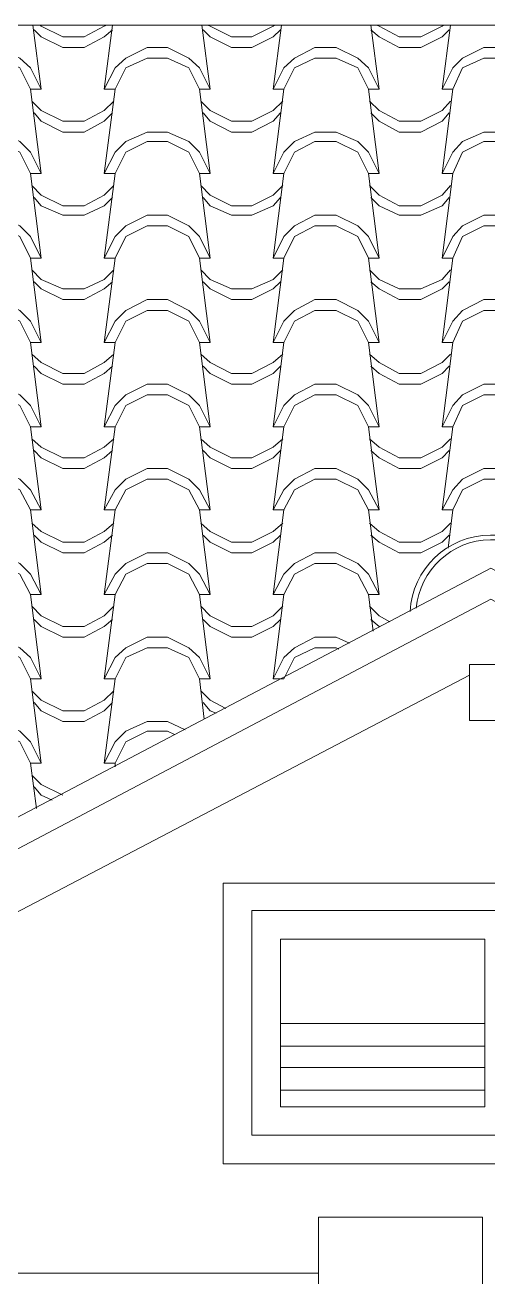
# Model space of a CAD drawing. Header units: millimetres. Extents: x 12512 to 19912, y -26618 to -19877.
# Drawn here: x 15461 to 16284, y -22104 to -19877 of the extents above; entities that cross this region are included whole.
import ezdxf

# ---------------------------------------------------------------- set-up
doc = ezdxf.new("R2010")
doc.units = ezdxf.units.MM
doc.layers.add('A-COB-___-___-EXI', color=250, linetype='Continuous', lineweight=25)
doc.layers.add('A-JAN-___-___-EXI', color=250, linetype='Continuous', lineweight=25)

msp = doc.modelspace()

# ---------------------------------------------------------------- linework, layer by layer
at = {"layer": 'A-COB-___-___-EXI', "color": 18, "lineweight": 9}
for p, q in [((15489.5, -19990.8), (15474.7, -19876.6)), ((15601.6, -19990.8), (15616.4, -19876.6)), ((15789.9, -19990.8), (15775.1, -19876.6)), ((15902, -19990.8), (15916.8, -19876.6)), ((16090.3, -19990.8), (16075.5, -19876.6)), ((16202.4, -19990.8), (16217.2, -19876.6)), ((15489.5, -20141), (15470.5, -19990.8)), ((15601.6, -20141), (15620.7, -19990.8)), ((15789.9, -20141), (15770.9, -19990.8)), ((15902, -20141), (15921.1, -19990.8)), ((16090.3, -20141), (16071.2, -19990.8)), ((16202.4, -20141), (16221.4, -19990.8)), ((15489.5, -20291.2), (15470.5, -20141)), ((15601.6, -20291.2), (15620.7, -20141)), ((15789.9, -20291.2), (15770.9, -20141)), ((15902, -20291.2), (15921.1, -20141)), ((16090.3, -20291.2), (16071.2, -20141)), ((16202.4, -20291.2), (16221.4, -20141)), ((15489.5, -20441.4), (15470.5, -20291.2)), ((15601.6, -20441.4), (15620.7, -20291.2)), ((15789.9, -20441.4), (15770.9, -20291.2)), ((15902, -20441.4), (15921.1, -20291.2)), ((16090.3, -20441.4), (16071.2, -20291.2)), ((16202.4, -20441.4), (16221.4, -20291.2)), ((15489.5, -20591.6), (15470.5, -20441.4)), ((15601.6, -20591.6), (15620.7, -20441.4)), ((15789.9, -20591.6), (15770.9, -20441.4)), ((15902, -20591.6), (15921.1, -20441.4)), ((16090.3, -20591.6), (16071.2, -20441.4)), ((16202.4, -20591.6), (16221.4, -20441.4)), ((15489.5, -20739.6), (15470.5, -20591.6)), ((15601.6, -20739.6), (15620.7, -20591.6)), ((15789.9, -20739.6), (15770.9, -20591.6)), ((15902, -20739.6), (15921.1, -20591.6)), ((16090.3, -20739.6), (16071.2, -20591.6)), ((16202.4, -20739.6), (16221.4, -20591.6)), ((15489.5, -20889.8), (15470.5, -20739.6)), ((15601.6, -20889.8), (15620.7, -20739.6)), ((15789.9, -20889.8), (15770.9, -20739.6)), ((15902, -20889.8), (15921.1, -20739.6)), ((16090.3, -20889.8), (16071.2, -20739.6)), ((16213, -20807.3), (16221.4, -20739.6)), ((15489.5, -21040), (15470.5, -20889.8)), ((15601.6, -21040), (15620.7, -20889.8)), ((15789.9, -21040), (15770.9, -20889.8)), ((15902, -21040), (15921.1, -20889.8)), ((16079.7, -20955.4), (16071.2, -20889.8)), ((15489.5, -21190.2), (15470.5, -21040)), ((15601.6, -21190.2), (15620.7, -21040)), ((15779.3, -21111.9), (15770.9, -21040)), ((15481.1, -21270.6), (15470.5, -21190.2)), ((15620.7, -21196.5), (15620.7, -21190.2)), ((16274.3, -21998.3), (16274.3, -22941.7)), ((14084.9, -22097.7), (15982.4, -22097.7))]:
    msp.add_line(p, q, dxfattribs=at)
at = {"layer": 'A-COB-___-___-EXI', "color": 18, "lineweight": 9, "flags": 128}
for points in [[(13835.3, -21998.3), (13835.3, -19876.6), (18645.6, -19876.6), (18645.6, -22497.5), (18643.5, -22499.6)], [(15616.4, -19885), (15601.6, -19897.7), (15565.7, -19916.8), (15527.6, -19916.8), (15489.5, -19897.7), (15476.8, -19885)], [(15605.9, -19876.6), (15601.6, -19878.7), (15565.7, -19897.7), (15527.6, -19897.7), (15489.5, -19878.7), (15487.4, -19876.6)], [(15914.7, -19885), (15902, -19897.7), (15863.9, -19916.8), (15828, -19916.8), (15789.9, -19897.7), (15777.2, -19885)], [(15785.7, -19876.6), (15789.9, -19878.7), (15828, -19897.7), (15863.9, -19897.7), (15902, -19878.7), (15904.1, -19876.6)], [(16215.1, -19885), (16202.4, -19897.7), (16164.3, -19916.8), (16126.2, -19916.8), (16090.3, -19897.7), (16075.5, -19885)], [(16086, -19876.6), (16090.3, -19878.7), (16126.2, -19897.7), (16164.3, -19897.7), (16202.4, -19878.7), (16204.5, -19876.6)], [(15618.6, -20012), (15601.6, -20028.9), (15565.7, -20047.9), (15527.6, -20047.9), (15489.5, -20028.9), (15472.6, -20012)], [(15918.9, -20012), (15902, -20028.9), (15863.9, -20047.9), (15828, -20047.9), (15789.9, -20028.9), (15773, -20012)], [(16217.2, -20012), (16202.4, -20028.9), (16164.3, -20047.9), (16126.2, -20047.9), (16090.3, -20028.9), (16073.4, -20012)], [(15616.4, -20033.1), (15601.6, -20047.9), (15565.7, -20067), (15527.6, -20067), (15489.5, -20047.9), (15476.8, -20033.1)], [(15914.7, -20033.1), (15902, -20047.9), (15863.9, -20067), (15828, -20067), (15789.9, -20047.9), (15777.2, -20033.1)], [(16215.1, -20033.1), (16202.4, -20047.9), (16164.3, -20067), (16126.2, -20067), (16090.3, -20047.9), (16075.5, -20033.1)], [(15618.6, -20162.2), (15601.6, -20179.1), (15565.7, -20198.1), (15527.6, -20198.1), (15489.5, -20179.1), (15472.6, -20162.2)], [(15773, -20162.2), (15789.9, -20179.1), (15828, -20198.1), (15863.9, -20198.1), (15902, -20179.1), (15918.9, -20162.2)], [(16073.4, -20162.2), (16090.3, -20179.1), (16126.2, -20198.1), (16164.3, -20198.1), (16202.4, -20179.1), (16217.2, -20162.2)], [(15616.4, -20183.3), (15601.6, -20198.1), (15565.7, -20215), (15527.6, -20215), (15489.5, -20198.1), (15476.8, -20183.3)], [(15914.7, -20183.3), (15902, -20198.1), (15863.9, -20215), (15828, -20215), (15789.9, -20198.1), (15777.2, -20183.3)], [(16215.1, -20183.3), (16202.4, -20198.1), (16164.3, -20215), (16126.2, -20215), (16090.3, -20198.1), (16075.5, -20183.3)], [(15618.6, -20312.3), (15601.6, -20329.3), (15565.7, -20346.2), (15527.6, -20346.2), (15489.5, -20329.3), (15472.6, -20312.3)], [(15773, -20312.3), (15789.9, -20329.3), (15828, -20346.2), (15863.9, -20346.2), (15902, -20329.3), (15918.9, -20312.3)], [(16073.4, -20312.3), (16090.3, -20329.3), (16126.2, -20346.2), (16164.3, -20346.2), (16202.4, -20329.3), (16217.2, -20312.3)], [(15616.4, -20333.5), (15601.6, -20346.2), (15565.7, -20365.2), (15527.6, -20365.2), (15489.5, -20346.2), (15476.8, -20333.5)], [(15914.7, -20333.5), (15902, -20346.2), (15863.9, -20365.2), (15828, -20365.2), (15789.9, -20346.2), (15777.2, -20333.5)], [(16215.1, -20333.5), (16202.4, -20346.2), (16164.3, -20365.2), (16126.2, -20365.2), (16090.3, -20346.2), (16075.5, -20333.5)], [(15618.6, -20462.5), (15601.6, -20477.3), (15565.7, -20496.4), (15527.6, -20496.4), (15489.5, -20477.3), (15472.6, -20462.5)], [(15918.9, -20462.5), (15902, -20477.3), (15863.9, -20496.4), (15828, -20496.4), (15789.9, -20477.3), (15773, -20462.5)], [(16217.2, -20462.5), (16202.4, -20477.3), (16164.3, -20496.4), (16126.2, -20496.4), (16090.3, -20477.3), (16073.4, -20462.5)], [(15616.4, -20483.7), (15601.6, -20496.4), (15565.7, -20515.4), (15527.6, -20515.4), (15489.5, -20496.4), (15476.8, -20483.7)], [(15914.7, -20483.7), (15902, -20496.4), (15863.9, -20515.4), (15828, -20515.4), (15789.9, -20496.4), (15777.2, -20483.7)], [(16215.1, -20483.7), (16202.4, -20496.4), (16164.3, -20515.4), (16126.2, -20515.4), (16090.3, -20496.4), (16075.5, -20483.7)], [(15618.6, -20612.7), (15601.6, -20627.5), (15565.7, -20646.6), (15527.6, -20646.6), (15489.5, -20627.5), (15472.6, -20612.7)], [(15773, -20612.7), (15789.9, -20627.5), (15828, -20646.6), (15863.9, -20646.6), (15902, -20627.5), (15918.9, -20612.7)], [(16073.4, -20612.7), (16090.3, -20627.5), (16126.2, -20646.6), (16164.3, -20646.6), (16202.4, -20627.5), (16217.2, -20612.7)], [(15616.4, -20633.9), (15601.6, -20646.6), (15565.7, -20665.6), (15527.6, -20665.6), (15489.5, -20646.6), (15476.8, -20633.9)], [(15777.2, -20633.9), (15789.9, -20646.6), (15828, -20665.6), (15863.9, -20665.6), (15902, -20646.6), (15914.7, -20633.9)], [(16075.5, -20633.9), (16090.3, -20646.6), (16126.2, -20665.6), (16164.3, -20665.6), (16202.4, -20646.6), (16215.1, -20633.9)], [(15618.6, -20762.9), (15601.6, -20777.7), (15565.7, -20796.8), (15527.6, -20796.8), (15489.5, -20777.7), (15472.6, -20762.9)], [(15773, -20762.9), (15789.9, -20777.7), (15828, -20796.8), (15863.9, -20796.8), (15902, -20777.7), (15918.9, -20762.9)], [(16217.2, -20762.9), (16202.4, -20777.7), (16164.3, -20796.8), (16126.2, -20796.8), (16090.3, -20777.7), (16073.4, -20762.9)], [(15616.4, -20784.1), (15601.6, -20796.8), (15565.7, -20815.8), (15527.6, -20815.8), (15489.5, -20796.8), (15476.8, -20784.1)], [(15914.7, -20784.1), (15902, -20796.8), (15863.9, -20815.8), (15828, -20815.8), (15789.9, -20796.8), (15777.2, -20784.1)], [(16215.1, -20784.1), (16202.4, -20796.8), (16164.3, -20815.8), (16126.2, -20815.8), (16090.3, -20796.8), (16075.5, -20784.1)], [(15275.9, -21376.4), (16289.1, -20843.3), (17302.4, -21376.4)], [(15299.1, -21420.8), (15275.9, -21376.4), (15299.1, -21420.8), (16289.1, -20898.3), (17279.1, -21420.8), (17302.4, -21376.4), (17279.1, -21420.8)], [(15618.6, -20911), (15601.6, -20927.9), (15565.7, -20946.9), (15527.6, -20946.9), (15489.5, -20927.9), (15472.6, -20911)], [(15918.9, -20911), (15902, -20927.9), (15863.9, -20946.9), (15828, -20946.9), (15789.9, -20927.9), (15773, -20911)], [(16109.3, -20938.5), (16090.3, -20927.9), (16073.4, -20911)], [(15616.4, -20934.2), (15601.6, -20946.9), (15565.7, -20966), (15527.6, -20966), (15489.5, -20946.9), (15476.8, -20934.2)], [(15914.7, -20934.2), (15902, -20946.9), (15863.9, -20966), (15828, -20966), (15789.9, -20946.9), (15777.2, -20934.2)], [(16092.4, -20946.9), (16090.3, -20946.9), (16075.5, -20934.2)], [(16018.4, -20987.1), (16014.1, -20985), (15976.1, -20985), (15940.1, -21001.9), (15921.1, -21040), (15902, -21040), (15921.1, -21001.9), (15940.1, -20985), (15976.1, -20966), (16014.1, -20966), (16037.4, -20976.6)], [(15354.1, -21391.2), (15354.1, -21503.3), (16251, -21033.7)], [(15618.6, -21061.2), (15601.6, -21078.1), (15565.7, -21097.1), (15527.6, -21097.1), (15489.5, -21078.1), (15472.6, -21061.2)], [(15817.4, -21092.9), (15789.9, -21078.1), (15773, -21061.2)], [(15616.4, -21082.3), (15601.6, -21097.1), (15565.7, -21116.2), (15527.6, -21116.2), (15489.5, -21097.1), (15476.8, -21082.3)], [(15800.5, -21101.4), (15789.9, -21097.1), (15777.2, -21082.3)], [(15726.4, -21139.4), (15713.8, -21133.1), (15677.8, -21133.1), (15639.7, -21152.1), (15620.7, -21190.2), (15601.6, -21190.2), (15620.7, -21152.1), (15639.7, -21133.1), (15677.8, -21116.2), (15713.8, -21116.2), (15745.5, -21131)], [(15527.6, -21247.3), (15489.5, -21228.3), (15472.6, -21211.4)], [(15508.6, -21255.8), (15489.5, -21247.3), (15476.8, -21232.5)], [(15982.4, -22941.7), (15982.4, -21998.3), (16274.3, -21998.3), (16274.3, -22097.7)]]:
    msp.add_lwpolyline(points, dxfattribs=at)
for points in [[(15415.5, -19916.8), (15451.5, -19935.8), (15470.5, -19952.7), (15489.5, -19990.8), (15470.5, -19990.8), (15451.5, -19952.7), (15415.5, -19935.8), (15377.4, -19935.8), (15339.3, -19952.7), (15320.3, -19990.8), (15301.3, -19990.8), (15320.3, -19952.7), (15339.3, -19935.8), (15377.4, -19916.8)], [(15713.8, -19916.8), (15677.8, -19916.8), (15639.7, -19935.8), (15620.7, -19952.7), (15601.6, -19990.8), (15620.7, -19990.8), (15639.7, -19952.7), (15677.8, -19935.8), (15713.8, -19935.8), (15751.8, -19952.7), (15770.9, -19990.8), (15789.9, -19990.8), (15770.9, -19952.7), (15751.8, -19935.8)], [(16014.1, -19916.8), (15976.1, -19916.8), (15940.1, -19935.8), (15921.1, -19952.7), (15902, -19990.8), (15921.1, -19990.8), (15940.1, -19952.7), (15976.1, -19935.8), (16014.1, -19935.8), (16052.2, -19952.7), (16071.2, -19990.8), (16090.3, -19990.8), (16071.2, -19952.7), (16052.2, -19935.8)], [(16314.5, -19916.8), (16352.6, -19935.8), (16369.5, -19952.7), (16388.5, -19990.8), (16369.5, -19990.8), (16352.6, -19952.7), (16314.5, -19935.8), (16276.4, -19935.8), (16238.4, -19952.7), (16221.4, -19990.8), (16202.4, -19990.8), (16221.4, -19952.7), (16238.4, -19935.8), (16276.4, -19916.8)], [(15415.5, -20067), (15377.4, -20067), (15339.3, -20083.9), (15320.3, -20102.9), (15301.3, -20141), (15320.3, -20141), (15339.3, -20102.9), (15377.4, -20083.9), (15415.5, -20083.9), (15451.5, -20102.9), (15470.5, -20141), (15489.5, -20141), (15470.5, -20102.9), (15451.5, -20083.9)], [(15713.8, -20067), (15677.8, -20067), (15639.7, -20083.9), (15620.7, -20102.9), (15601.6, -20141), (15620.7, -20141), (15639.7, -20102.9), (15677.8, -20083.9), (15713.8, -20083.9), (15751.8, -20102.9), (15770.9, -20141), (15789.9, -20141), (15770.9, -20102.9), (15751.8, -20083.9)], [(16014.1, -20067), (16052.2, -20083.9), (16071.2, -20102.9), (16090.3, -20141), (16071.2, -20141), (16052.2, -20102.9), (16014.1, -20083.9), (15976.1, -20083.9), (15940.1, -20102.9), (15921.1, -20141), (15902, -20141), (15921.1, -20102.9), (15940.1, -20083.9), (15976.1, -20067)], [(16314.5, -20067), (16352.6, -20083.9), (16369.5, -20102.9), (16388.5, -20141), (16369.5, -20141), (16352.6, -20102.9), (16314.5, -20083.9), (16276.4, -20083.9), (16238.4, -20102.9), (16221.4, -20141), (16202.4, -20141), (16221.4, -20102.9), (16238.4, -20083.9), (16276.4, -20067)], [(15415.5, -20215), (15377.4, -20215), (15339.3, -20234.1), (15320.3, -20253.1), (15301.3, -20291.2), (15320.3, -20291.2), (15339.3, -20253.1), (15377.4, -20234.1), (15415.5, -20234.1), (15451.5, -20253.1), (15470.5, -20291.2), (15489.5, -20291.2), (15470.5, -20253.1), (15451.5, -20234.1)], [(15713.8, -20215), (15677.8, -20215), (15639.7, -20234.1), (15620.7, -20253.1), (15601.6, -20291.2), (15620.7, -20291.2), (15639.7, -20253.1), (15677.8, -20234.1), (15713.8, -20234.1), (15751.8, -20253.1), (15770.9, -20291.2), (15789.9, -20291.2), (15770.9, -20253.1), (15751.8, -20234.1)], [(16014.1, -20215), (15976.1, -20215), (15940.1, -20234.1), (15921.1, -20253.1), (15902, -20291.2), (15921.1, -20291.2), (15940.1, -20253.1), (15976.1, -20234.1), (16014.1, -20234.1), (16052.2, -20253.1), (16071.2, -20291.2), (16090.3, -20291.2), (16071.2, -20253.1), (16052.2, -20234.1)], [(16314.5, -20215), (16352.6, -20234.1), (16369.5, -20253.1), (16388.5, -20291.2), (16369.5, -20291.2), (16352.6, -20253.1), (16314.5, -20234.1), (16276.4, -20234.1), (16238.4, -20253.1), (16221.4, -20291.2), (16202.4, -20291.2), (16221.4, -20253.1), (16238.4, -20234.1), (16276.4, -20215)], [(15415.5, -20365.2), (15451.5, -20384.3), (15470.5, -20403.3), (15489.5, -20441.4), (15470.5, -20441.4), (15451.5, -20403.3), (15415.5, -20384.3), (15377.4, -20384.3), (15339.3, -20403.3), (15320.3, -20441.4), (15301.3, -20441.4), (15320.3, -20403.3), (15339.3, -20384.3), (15377.4, -20365.2)], [(15713.8, -20365.2), (15677.8, -20365.2), (15639.7, -20384.3), (15620.7, -20403.3), (15601.6, -20441.4), (15620.7, -20441.4), (15639.7, -20403.3), (15677.8, -20384.3), (15713.8, -20384.3), (15751.8, -20403.3), (15770.9, -20441.4), (15789.9, -20441.4), (15770.9, -20403.3), (15751.8, -20384.3)], [(16014.1, -20365.2), (15976.1, -20365.2), (15940.1, -20384.3), (15921.1, -20403.3), (15902, -20441.4), (15921.1, -20441.4), (15940.1, -20403.3), (15976.1, -20384.3), (16014.1, -20384.3), (16052.2, -20403.3), (16071.2, -20441.4), (16090.3, -20441.4), (16071.2, -20403.3), (16052.2, -20384.3)], [(16314.5, -20365.2), (16352.6, -20384.3), (16369.5, -20403.3), (16388.5, -20441.4), (16369.5, -20441.4), (16352.6, -20403.3), (16314.5, -20384.3), (16276.4, -20384.3), (16238.4, -20403.3), (16221.4, -20441.4), (16202.4, -20441.4), (16221.4, -20403.3), (16238.4, -20384.3), (16276.4, -20365.2)], [(15415.5, -20515.4), (15377.4, -20515.4), (15339.3, -20534.5), (15320.3, -20553.5), (15301.3, -20591.6), (15320.3, -20591.6), (15339.3, -20553.5), (15377.4, -20534.5), (15415.5, -20534.5), (15451.5, -20553.5), (15470.5, -20591.6), (15489.5, -20591.6), (15470.5, -20553.5), (15451.5, -20534.5)], [(15713.8, -20515.4), (15677.8, -20515.4), (15639.7, -20534.5), (15620.7, -20553.5), (15601.6, -20591.6), (15620.7, -20591.6), (15639.7, -20553.5), (15677.8, -20534.5), (15713.8, -20534.5), (15751.8, -20553.5), (15770.9, -20591.6), (15789.9, -20591.6), (15770.9, -20553.5), (15751.8, -20534.5)], [(16014.1, -20515.4), (16052.2, -20534.5), (16071.2, -20553.5), (16090.3, -20591.6), (16071.2, -20591.6), (16052.2, -20553.5), (16014.1, -20534.5), (15976.1, -20534.5), (15940.1, -20553.5), (15921.1, -20591.6), (15902, -20591.6), (15921.1, -20553.5), (15940.1, -20534.5), (15976.1, -20515.4)], [(16314.5, -20515.4), (16352.6, -20534.5), (16369.5, -20553.5), (16388.5, -20591.6), (16369.5, -20591.6), (16352.6, -20553.5), (16314.5, -20534.5), (16276.4, -20534.5), (16238.4, -20553.5), (16221.4, -20591.6), (16202.4, -20591.6), (16221.4, -20553.5), (16238.4, -20534.5), (16276.4, -20515.4)], [(15415.5, -20665.6), (15377.4, -20665.6), (15339.3, -20684.6), (15320.3, -20703.7), (15301.3, -20739.6), (15320.3, -20739.6), (15339.3, -20703.7), (15377.4, -20684.6), (15415.5, -20684.6), (15451.5, -20703.7), (15470.5, -20739.6), (15489.5, -20739.6), (15470.5, -20703.7), (15451.5, -20684.6)], [(15713.8, -20665.6), (15677.8, -20665.6), (15639.7, -20684.6), (15620.7, -20703.7), (15601.6, -20739.6), (15620.7, -20739.6), (15639.7, -20703.7), (15677.8, -20684.6), (15713.8, -20684.6), (15751.8, -20703.7), (15770.9, -20739.6), (15789.9, -20739.6), (15770.9, -20703.7), (15751.8, -20684.6)], [(16014.1, -20665.6), (16052.2, -20684.6), (16071.2, -20703.7), (16090.3, -20739.6), (16071.2, -20739.6), (16052.2, -20703.7), (16014.1, -20684.6), (15976.1, -20684.6), (15940.1, -20703.7), (15921.1, -20739.6), (15902, -20739.6), (15921.1, -20703.7), (15940.1, -20684.6), (15976.1, -20665.6)], [(16314.5, -20665.6), (16352.6, -20684.6), (16369.5, -20703.7), (16388.5, -20739.6), (16369.5, -20739.6), (16352.6, -20703.7), (16314.5, -20684.6), (16276.4, -20684.6), (16238.4, -20703.7), (16221.4, -20739.6), (16202.4, -20739.6), (16221.4, -20703.7), (16238.4, -20684.6), (16276.4, -20665.6)], [(15415.5, -20815.8), (15451.5, -20834.8), (15470.5, -20853.9), (15489.5, -20889.8), (15470.5, -20889.8), (15451.5, -20853.9), (15415.5, -20834.8), (15377.4, -20834.8), (15339.3, -20853.9), (15320.3, -20889.8), (15301.3, -20889.8), (15320.3, -20853.9), (15339.3, -20834.8), (15377.4, -20815.8)], [(15713.8, -20815.8), (15677.8, -20815.8), (15639.7, -20834.8), (15620.7, -20853.9), (15601.6, -20889.8), (15620.7, -20889.8), (15639.7, -20853.9), (15677.8, -20834.8), (15713.8, -20834.8), (15751.8, -20853.9), (15770.9, -20889.8), (15789.9, -20889.8), (15770.9, -20853.9), (15751.8, -20834.8)], [(16014.1, -20815.8), (15976.1, -20815.8), (15940.1, -20834.8), (15921.1, -20853.9), (15902, -20889.8), (15921.1, -20889.8), (15940.1, -20853.9), (15976.1, -20834.8), (16014.1, -20834.8), (16052.2, -20853.9), (16071.2, -20889.8), (16090.3, -20889.8), (16071.2, -20853.9), (16052.2, -20834.8)], [(15415.5, -20966), (15377.4, -20966), (15339.3, -20985), (15320.3, -21001.9), (15301.3, -21040), (15320.3, -21040), (15339.3, -21001.9), (15377.4, -20985), (15415.5, -20985), (15451.5, -21001.9), (15470.5, -21040), (15489.5, -21040), (15470.5, -21001.9), (15451.5, -20985)], [(15713.8, -20966), (15677.8, -20966), (15639.7, -20985), (15620.7, -21001.9), (15601.6, -21040), (15620.7, -21040), (15639.7, -21001.9), (15677.8, -20985), (15713.8, -20985), (15751.8, -21001.9), (15770.9, -21040), (15789.9, -21040), (15770.9, -21001.9), (15751.8, -20985)], [(16251, -21114.1), (16331.4, -21114.1), (16331.4, -21014.6), (16251, -21014.6)], [(15415.5, -21116.2), (15451.5, -21133.1), (15470.5, -21152.1), (15489.5, -21190.2), (15470.5, -21190.2), (15451.5, -21152.1), (15415.5, -21133.1), (15377.4, -21133.1), (15339.3, -21152.1), (15320.3, -21190.2), (15301.3, -21190.2), (15320.3, -21152.1), (15339.3, -21133.1), (15377.4, -21116.2)]]:
    msp.add_lwpolyline(points, close=True, dxfattribs=at)
at = {"layer": 'A-COB-___-___-EXI', "color": 18, "lineweight": 9}
for points in [[(16434.7, -20916), (16428.9, -20840.8), (16364.7, -20783), (16288.1, -20784.1), (16211.6, -20785.1), (16149.1, -20844.7), (16145.4, -20920.1)], [(16423.5, -20910.3), (16415, -20842.2), (16356.7, -20791.5), (16288.1, -20792.5), (16219.5, -20793.6), (16162.7, -20846.2), (16156.4, -20914.5)]]:
    msp.add_open_spline(points, degree=3, knots=[0, 0, 0, 0, 1, 1, 1, 2, 2, 2, 2], dxfattribs=at)
at = {"layer": 'A-JAN-___-___-EXI', "color": 18, "lineweight": 9}
for p, q in [((16278.5, -21653.5), (15914.7, -21653.5)), ((16278.5, -21693.7), (15914.7, -21693.7)), ((16278.5, -21731.7), (15914.7, -21731.7)), ((16278.5, -21771.9), (15914.7, -21771.9))]:
    msp.add_line(p, q, dxfattribs=at)
at = {"layer": 'A-JAN-___-___-EXI', "color": 18, "lineweight": 9, "flags": 128}
for points in [[(16841.2, -21903.1), (16841.2, -21403.9), (15813.2, -21403.9), (15813.2, -21903.1)], [(15863.9, -21852.3), (15863.9, -21452.5), (16327.2, -21452.5), (16327.2, -21852.3)], [(15914.7, -21801.5), (15914.7, -21503.3), (16278.5, -21503.3), (16278.5, -21801.5)]]:
    msp.add_lwpolyline(points, close=True, dxfattribs=at)

doc.saveas('drawing.dxf')
